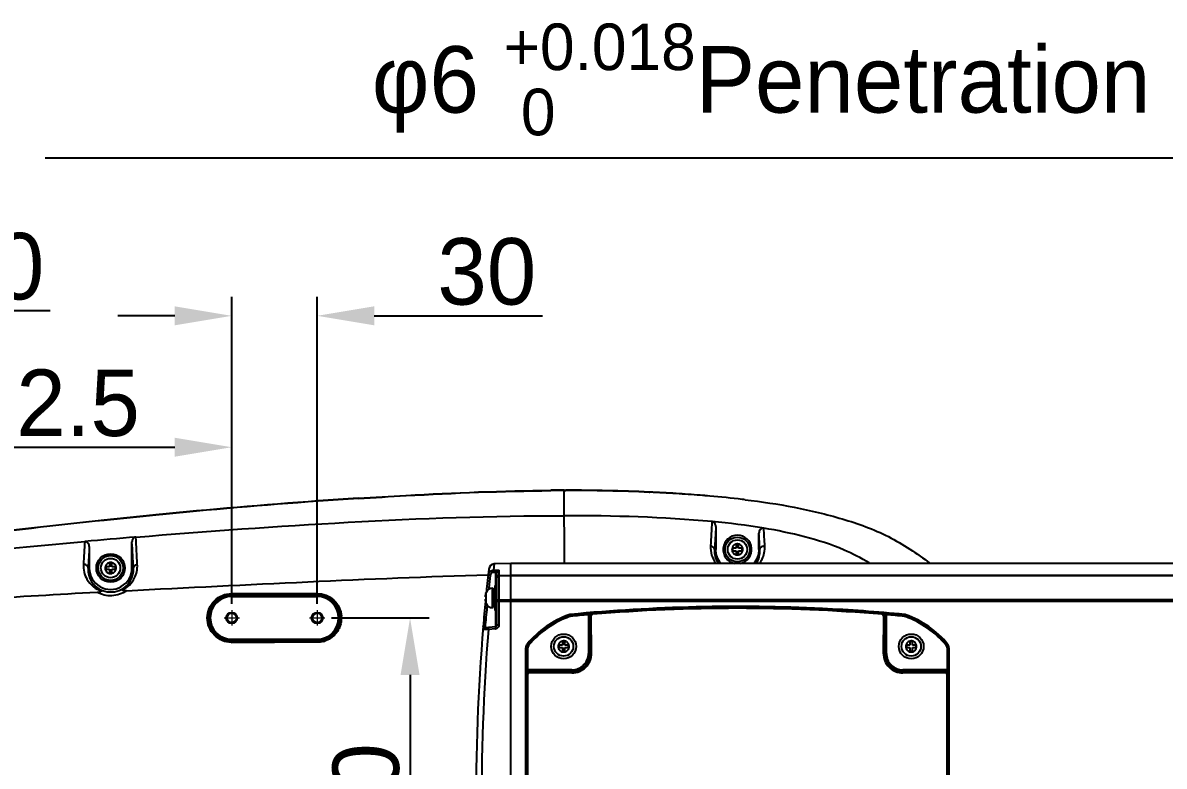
# Model space of a CAD drawing. Header units: millimetres. Extents: x 4086 to 8300, y 123 to 1549.
# Drawn here: x 6740 to 6860.2, y 1305.5 to 1383.7 of the extents above; entities that cross this region are included whole.
import ezdxf
from ezdxf import colors
from ezdxf.entities.mleader import LeaderData, LeaderLine
from ezdxf.math import Vec2, Vec3

# ---------------------------------------------------------------- set-up
doc = ezdxf.new("R2010")
doc.units = ezdxf.units.MM
doc.linetypes.add('CENTER2', pattern=[28.575, 19.05, -3.175, 3.175, -3.175])
doc.layers.add('中心线层', color=7, linetype='CENTER2', lineweight=0)
doc.layers.add('轮廓实线层', color=7, linetype='Continuous', lineweight=30)
doc.layers.add('尺寸标注', color=7, linetype='Continuous')
doc.styles.add('思源黑', font='SourceHanSansCN-Normal.ttf')
doc.dimstyles.new('尺寸标注_3_10比例', dxfattribs={"dimtxt": 7, "dimasz": 6, "dimexe": 2, "dimexo": 1.5, "dimgap": 1, "dimtad": 1, "dimdec": 1, "dimlfac": 3.333333, "dimdsep": 46, "dimtxsty": '思源黑', "dimcen": 0.09, "dimadec": 0, "dimazin": 0, "dimtp": 0.01, "dimtm": 0.01, "dimtfac": 1, "dimtdec": 1, "dimtofl": 0, "dimtmove": 0, "dimatfit": 3, "dimfxl": 0, "dimtolj": 1, "dimarcsym": 0})

# ---------------------------------------------------------------- blocks, each defined once
blk = doc.blocks.new('*D2890')
at = {"layer": 'Defpoints', "color": 0}
for p in [(6771, 1352.85), (6762, 1321.05), (6771, 1321.05)]:
    blk.add_point(p, dxfattribs=at)
at = {"layer": '轮廓实线层', "color": 0, "lineweight": -2}
for p, q in [((6762, 1322.55), (6762, 1354.85)), ((6771, 1322.55), (6771, 1354.85)), ((6756, 1352.85), (6750, 1352.85)), ((6777, 1352.85), (6794.72, 1352.85))]:
    blk.add_line(p, q, dxfattribs=at)
at = {"layer": '轮廓实线层', "color": 0}
for points in [[(6756, 1351.85), (6756, 1353.85), (6762, 1352.85)], [(6777, 1353.85), (6777, 1351.85), (6771, 1352.85)]]:
    blk.add_solid(points, dxfattribs=at)
at = {"layer": '轮廓实线层', "color": 0, "insert": (6788.86, 1357.48), "char_height": 7, "attachment_point": 5, "style": '思源黑'}
blk.add_mtext('\\A1;30', dxfattribs=at)
blk = doc.blocks.new('*D2892')
at = {"layer": 'Defpoints', "color": 0}
for p in [(6771, 1321.05), (6771, 1279.05), (6780.78, 1279.05)]:
    blk.add_point(p, dxfattribs=at)
at = {"layer": '轮廓实线层', "color": 0, "lineweight": -2}
for p, q in [((6772.5, 1321.05), (6782.78, 1321.05)), ((6780.78, 1315.05), (6780.78, 1285.05)), ((6772.5, 1279.05), (6782.78, 1279.05))]:
    blk.add_line(p, q, dxfattribs=at)
at = {"layer": '轮廓实线层', "color": 0}
for points in [[(6781.78, 1315.05), (6779.78, 1315.05), (6780.78, 1321.05)], [(6779.78, 1285.05), (6781.78, 1285.05), (6780.78, 1279.05)]]:
    blk.add_solid(points, dxfattribs=at)
at = {"layer": '轮廓实线层', "color": 0, "insert": (6776.16, 1300.05), "char_height": 7, "attachment_point": 5, "rotation": 90, "style": '思源黑'}
blk.add_mtext('\\A1;140', dxfattribs=at)
blk = doc.blocks.new('*D2893')
at = {"layer": 'Defpoints', "color": 0}
for p in [(6762, 1339.02), (6762, 1321.05), (6719.25, 1318.05)]:
    blk.add_point(p, dxfattribs=at)
at = {"layer": '轮廓实线层', "color": 0, "lineweight": -2}
for p, q in [((6719.25, 1319.55), (6719.25, 1341.02)), ((6762, 1322.55), (6762, 1341.02)), ((6725.25, 1339.02), (6756, 1339.02))]:
    blk.add_line(p, q, dxfattribs=at)
at = {"layer": '轮廓实线层', "color": 0}
for points in [[(6725.25, 1340.02), (6725.25, 1338.02), (6719.25, 1339.02)], [(6756, 1338.02), (6756, 1340.02), (6762, 1339.02)]]:
    blk.add_solid(points, dxfattribs=at)
at = {"layer": '轮廓实线层', "color": 0, "insert": (6740.62, 1343.65), "char_height": 7, "attachment_point": 5, "style": '思源黑'}
blk.add_mtext('\\A1;142.5', dxfattribs=at)
blk = doc.blocks.new('*D2894')
at = {"layer": 'Defpoints', "color": 0}
for p in [(6719.25, 1353.4), (6713.25, 1318.05), (6719.25, 1318.05)]:
    blk.add_point(p, dxfattribs=at)
at = {"layer": '轮廓实线层', "color": 0, "lineweight": -2}
for p, q in [((6713.25, 1319.55), (6713.25, 1355.4)), ((6719.25, 1319.55), (6719.25, 1355.4)), ((6707.25, 1353.4), (6701.25, 1353.4)), ((6725.25, 1353.4), (6742.88, 1353.4))]:
    blk.add_line(p, q, dxfattribs=at)
at = {"layer": '轮廓实线层', "color": 0}
for points in [[(6707.25, 1352.4), (6707.25, 1354.4), (6713.25, 1353.4)], [(6725.25, 1354.4), (6725.25, 1352.4), (6719.25, 1353.4)]]:
    blk.add_solid(points, dxfattribs=at)
at = {"layer": '轮廓实线层', "color": 0, "insert": (6737.06, 1358.03), "char_height": 7, "attachment_point": 5, "style": '思源黑'}
blk.add_mtext('\\A1;20', dxfattribs=at)

msp = doc.modelspace()

# ---------------------------------------------------------------- linework, layer by layer
for p, q in [((6797.016, 1334.491), (6797.168, 1334.491)), ((6797.025, 1326.795), (6797.017, 1334.46)), ((6797.017, 1334.46), (6797.168, 1334.46)), ((6797.168, 1334.488), (6797.168, 1334.46)), ((6805.971, 1334.283), (6806.035, 1334.28)), ((6812.977, 1330.681), (6812.977, 1328.255)), ((6817.513, 1328.255), (6817.513, 1329.983)), ((6747.005, 1328.563), (6747.005, 1326.305)), ((6751.498, 1326.305), (6751.498, 1329.048)), ((6812.977, 1328.255), (6812.844, 1328.255)), ((6814.738, 1328.382), (6814.738, 1328.127)), ((6815.12, 1328.382), (6814.738, 1328.382)), ((6814.738, 1328.127), (6815.12, 1328.127)), ((6815.12, 1328.765), (6815.12, 1328.382)), ((6815.375, 1328.765), (6815.12, 1328.765)), ((6815.12, 1328.127), (6815.12, 1327.745)), ((6815.375, 1328.382), (6815.375, 1328.765)), ((6815.758, 1328.382), (6815.375, 1328.382)), ((6815.375, 1327.745), (6815.375, 1328.127)), ((6815.375, 1328.127), (6815.758, 1328.127)), ((6815.758, 1328.127), (6815.758, 1328.382)), ((6817.614, 1328.255), (6817.513, 1328.255)), ((6749.12, 1326.815), (6749.12, 1326.432)), ((6749.375, 1326.815), (6749.12, 1326.815)), ((6749.375, 1326.432), (6749.375, 1326.815)), ((6791.398, 1326.795), (6789.642, 1326.734)), ((6791.398, 1273.314), (6791.398, 1326.795)), ((6943.348, 1326.795), (6791.398, 1326.795)), ((6815.12, 1327.745), (6815.375, 1327.745)), ((6747.005, 1326.305), (6746.88, 1326.305)), ((6748.738, 1326.432), (6748.738, 1326.177)), ((6749.12, 1326.432), (6748.738, 1326.432)), ((6748.738, 1326.177), (6749.12, 1326.177)), ((6749.12, 1326.177), (6749.12, 1325.795)), ((6749.12, 1325.795), (6749.375, 1325.795)), ((6749.758, 1326.432), (6749.375, 1326.432)), ((6749.375, 1325.795), (6749.375, 1326.177)), ((6749.375, 1326.177), (6749.758, 1326.177)), ((6749.758, 1326.177), (6749.758, 1326.432)), ((6751.646, 1326.305), (6751.498, 1326.305)), ((6789.56, 1325.854), (6789.761, 1325.859)), ((6789.643, 1326.734), (6789.571, 1326.092)), ((6789.572, 1326.092), (6789.773, 1326.097)), ((6789.761, 1325.859), (6789.761, 1324.46)), ((6789.932, 1325.94), (6789.898, 1325.816)), ((6789.898, 1320.294), (6789.898, 1325.816)), ((6790.129, 1326.054), (6790.129, 1320.294)), ((6789.748, 1324.46), (6789.898, 1324.46)), ((6789.748, 1321.85), (6789.748, 1324.459)), ((6790.129, 1325.513), (6791.398, 1325.556)), ((6791.398, 1325.468), (6790.129, 1325.438)), ((6791.398, 1325.556), (6943.348, 1325.556)), ((6943.348, 1325.468), (6791.398, 1325.468)), ((6761.998, 1323.31), (6761.998, 1323.486)), ((6770.998, 1323.46), (6761.998, 1323.46)), ((6761.998, 1323.31), (6770.998, 1323.31)), ((6770.998, 1323.46), (6770.998, 1323.31)), ((6788.76, 1323.282), (6788.675, 1323.282)), ((6788.754, 1323.665), (6788.78, 1323.731)), ((6788.76, 1323.665), (6788.755, 1323.665)), ((6788.78, 1323.728), (6788.78, 1323.732)), ((6788.78, 1322.578), (6788.78, 1323.728)), ((6789.075, 1324.212), (6789.058, 1324.046)), ((6789.445, 1322.135), (6789.445, 1324.175)), ((6789.445, 1324.175), (6789.535, 1324.175)), ((6789.535, 1324.174), (6789.535, 1322.135)), ((6789.535, 1323.939), (6789.748, 1323.939)), ((6788.675, 1323.027), (6788.76, 1323.027)), ((6788.78, 1322.578), (6788.754, 1322.645)), ((6788.754, 1322.645), (6788.76, 1322.645)), ((6789.445, 1322.135), (6789.535, 1322.135)), ((6789.535, 1322.37), (6789.748, 1322.37)), ((6789.898, 1322.803), (6943.348, 1322.803)), ((6791.398, 1322.956), (6790.129, 1322.933)), ((6943.348, 1322.956), (6791.398, 1322.956)), ((6789.748, 1321.85), (6789.898, 1321.85)), ((6789.761, 1321.85), (6789.761, 1320.144)), ((6797.514, 1321.388), (6797.583, 1321.197)), ((6797.659, 1321.421), (6797.679, 1321.219)), ((6799.565, 1321.277), (6799.718, 1321.276)), ((6799.728, 1321.352), (6799.581, 1321.392)), ((6799.884, 1317.33), (6799.865, 1321.284)), ((6799.99, 1321.574), (6799.969, 1321.581)), ((6830.526, 1321.581), (6830.504, 1321.574)), ((6830.629, 1321.284), (6830.61, 1317.33)), ((6830.913, 1321.392), (6830.766, 1321.352)), ((6830.929, 1321.277), (6830.776, 1321.276)), ((6832.816, 1321.219), (6832.836, 1321.421)), ((6832.981, 1321.388), (6832.912, 1321.197)), ((6788.494, 1319.83), (6788.451, 1319.829)), ((6789.033, 1319.841), (6788.494, 1319.83)), ((6788.67, 1320.049), (6789.761, 1320.144)), ((6788.673, 1320.083), (6788.67, 1320.049)), ((6788.697, 1320.346), (6788.673, 1320.083)), ((6789.773, 1319.905), (6789.033, 1319.841)), ((6790.129, 1320.294), (6789.898, 1320.294)), ((6799.563, 1320.716), (6799.563, 1317.323)), ((6799.563, 1320.716), (6799.719, 1320.716)), ((6799.719, 1317.323), (6799.719, 1320.716)), ((6830.775, 1320.716), (6830.775, 1317.323)), ((6830.775, 1320.716), (6830.931, 1320.716)), ((6830.931, 1317.323), (6830.931, 1320.716)), ((6761.998, 1318.649), (6761.998, 1318.799)), ((6770.998, 1318.799), (6761.998, 1318.799)), ((6770.997, 1318.649), (6761.998, 1318.649)), ((6770.998, 1318.799), (6770.998, 1318.649)), ((6796.82, 1318.565), (6796.82, 1318.182)), ((6797.075, 1318.565), (6796.82, 1318.565)), ((6797.075, 1318.182), (6797.075, 1318.565)), ((6833.42, 1318.565), (6833.42, 1318.182)), ((6833.675, 1318.565), (6833.42, 1318.565)), ((6833.675, 1318.182), (6833.675, 1318.565)), ((6792.973, 1282.19), (6792.973, 1317.919)), ((6792.973, 1317.919), (6793.176, 1317.919)), ((6793.02, 1317.919), (6793.02, 1315.621)), ((6793.267, 1318.172), (6793.111, 1318.302)), ((6793.176, 1315.621), (6793.176, 1317.919)), ((6796.438, 1318.182), (6796.438, 1317.927)), ((6796.82, 1318.182), (6796.438, 1318.182)), ((6796.438, 1317.927), (6796.82, 1317.927)), ((6796.82, 1317.927), (6796.82, 1317.545)), ((6796.82, 1317.545), (6797.075, 1317.545)), ((6797.458, 1318.182), (6797.075, 1318.182)), ((6797.075, 1317.545), (6797.075, 1317.927)), ((6797.075, 1317.927), (6797.458, 1317.927)), ((6797.458, 1317.927), (6797.458, 1318.182)), ((6799.735, 1317.323), (6799.563, 1317.323)), ((6830.931, 1317.323), (6830.759, 1317.323)), ((6833.038, 1318.182), (6833.038, 1317.927)), ((6833.42, 1318.182), (6833.038, 1318.182)), ((6833.038, 1317.927), (6833.42, 1317.927)), ((6833.42, 1317.927), (6833.42, 1317.545)), ((6833.42, 1317.545), (6833.675, 1317.545)), ((6834.058, 1318.182), (6833.675, 1318.182)), ((6833.675, 1317.545), (6833.675, 1317.927)), ((6833.675, 1317.927), (6834.058, 1317.927)), ((6834.058, 1317.927), (6834.058, 1318.182)), ((6837.384, 1318.302), (6837.228, 1318.172)), ((6837.319, 1317.919), (6837.319, 1315.621)), ((6837.319, 1317.919), (6837.523, 1317.919)), ((6837.475, 1315.621), (6837.475, 1317.919)), ((6837.523, 1317.919), (6837.523, 1282.19)), ((6793.02, 1315.621), (6793.176, 1315.621)), ((6793.028, 1315.175), (6793.029, 1315.166)), ((6793.029, 1315.166), (6793.04, 1315.14)), ((6797.829, 1315.597), (6793.176, 1315.621)), ((6793.19, 1284.962), (6793.19, 1315.147)), ((6793.322, 1315.469), (6793.331, 1315.465)), ((6797.828, 1315.442), (6793.331, 1315.465)), ((6793.34, 1315.441), (6793.34, 1315.298)), ((6793.34, 1315.441), (6797.828, 1315.417)), ((6793.34, 1315.298), (6797.828, 1315.274)), ((6797.829, 1315.597), (6797.828, 1315.442)), ((6797.828, 1315.442), (6797.828, 1315.417)), ((6797.828, 1315.417), (6797.828, 1315.274)), ((6837.319, 1315.621), (6832.665, 1315.597)), ((6832.666, 1315.442), (6832.665, 1315.597)), ((6837.164, 1315.465), (6832.666, 1315.442)), ((6832.666, 1315.417), (6832.666, 1315.442)), ((6832.666, 1315.417), (6837.155, 1315.441)), ((6832.666, 1315.417), (6832.667, 1315.274)), ((6832.667, 1315.274), (6837.155, 1315.298)), ((6837.155, 1315.441), (6837.155, 1315.298)), ((6837.306, 1315.147), (6837.306, 1284.962)), ((6837.319, 1315.621), (6837.475, 1315.621)), ((6837.466, 1315.166), (6837.455, 1315.14))]:
    msp.add_line(p, q)
for points in [[(6799.581, 1321.392), (6799.573, 1321.354), (6799.567, 1321.316), (6799.565, 1321.277)], [(6799.728, 1321.352), (6799.74, 1321.388), (6799.756, 1321.424), (6799.776, 1321.456)], [(6830.835, 1321.475), (6830.865, 1321.451), (6830.891, 1321.423), (6830.913, 1321.392)], [(6830.929, 1321.277), (6830.927, 1321.316), (6830.922, 1321.354), (6830.913, 1321.392)]]:
    msp.add_lwpolyline(points)
for centre, radius in [((6815.248, 1328.255), 1.305), ((6815.248, 1328.255), 1.02), ((6749.248, 1326.305), 1.5), ((6749.248, 1326.305), 1.305), ((6749.248, 1326.305), 1.02), ((6761.998, 1321.055), 0.585), ((6761.998, 1321.055), 0.495), ((6770.998, 1321.055), 0.585), ((6770.998, 1321.055), 0.495), ((6796.948, 1318.055), 1.305), ((6796.948, 1318.055), 1.02), ((6833.548, 1318.055), 1.305), ((6833.548, 1318.055), 1.02)]:
    msp.add_circle(centre, radius)
for centre, radius, start, end in [((6797.544, 1113.978), 220.513, 90.13723, 90.50039), ((6797.55, 1103.371), 231.089, 90.13216, 90.47886), ((6797.433, 1142.668), 191.82, 87.44863, 90.07917), ((6797.689, 1141.26), 193.201, 87.54304, 90.15451), ((6798.509, 1170.129), 164.339, 86.41339, 87.39729), ((6798.862, 1172.263), 162.176, 86.49085, 87.46512), ((6799.592, 1184.11), 150.307, 85.52216, 86.49191), ((6799.671, 1188.572), 145.859, 85.4162, 86.41558), ((6819.903, 661.546), 673.586, 94.154595, 95.612751), ((6819.724, 662.992), 672.102, 94.148302, 95.609618), ((6812.703, 758.753), 576.112, 93.719014, 94.140815), ((6812.63, 758.95), 575.883, 93.713021, 94.134969), ((6800.569, 1200.009), 134.387, 84.97872, 85.40815), ((6800.86, 1200.424), 133.943, 85.08729, 85.51813), ((6802.289, 1218.882), 115.436, 83.29779, 85.00937), ((6802.844, 1222.721), 111.558, 83.351, 85.12204), ((6804.363, 1236.31), 97.885, 83.13922, 83.31315), ((6827.283, 584.321), 751.162, 95.596821, 96.015255), ((6827.323, 583.528), 751.928, 95.593973, 96.011966), ((6836.741, 496.101), 839.888, 96.026277, 97.075652), ((6836.076, 501.615), 834.308, 96.020618, 97.076979), ((7512.344, 1291.471), 700.899, 176.751324, 176.961115), ((7515, 1290.969), 703.146, 176.762322, 176.960338), ((5972.915, 1280.47), 846.588, 3.261494, 3.387969), ((6836.262, 316.231), 1016.833, 94.75909, 95.063029), ((5755.436, 1274.37), 997.993, 3.004369, 3.169974), ((6815.248, 1328.255), 1.5, 281.97784, 258.02157), ((5969.195, 1279.911), 849.795, 3.261231, 3.377935), ((7818.791, 1268.514), 1073.98, 176.766335, 176.895291), ((7822.139, 1267.972), 1076.84, 176.774392, 176.894742), ((5755.271, 1274.014), 997.746, 3.004161, 3.161925), ((6815.261, 1328.464), 2.84, 176.67365, 216.05882), ((6815.236, 1328.104), 2.397, 176.39117, 213.10837), ((6815.249, 1328.255), 0.578, 186.53968, 217.11165), ((6815.23, 1328.249), 0.594, 34.97126, 41.6162), ((6815.223, 1328.093), 2.396, 327.19043, 3.87441), ((6815.249, 1328.26), 0.583, 247.94939, 256.10169), ((6815.249, 1328.252), 0.574, 295.14673, 309.03559), ((6749.259, 1326.15), 2.385, 176.28804, 248.72572), ((6749.251, 1326.304), 2.247, 179.9981, 0.0019), ((6749.249, 1326.305), 0.578, 186.53968, 217.11165), ((6749.249, 1326.31), 0.583, 247.94939, 256.10169), ((6749.249, 1326.302), 0.574, 295.14673, 309.03559), ((6749.23, 1326.299), 0.594, 34.97126, 41.6162), ((6749.26, 1326.156), 2.391, 297.57729, 3.55604), ((7008.652, 1301.775), 220.94, 173.65299, 174.2846), ((6789.586, 1325.496), 0.593, 170.17153, 173.81445), ((6789.598, 1325.494), 0.605, 152.79504, 170.1488), ((6789.586, 1325.5), 0.592, 128.56987, 152.67874), ((6789.663, 1326.134), 0.6, 92, 173.65295), ((6792.401, 1325.919), 2.641, 179.51129, 181.29184), ((7008.629, 1301.776), 220.698, 173.82006, 174.16521), ((6817.707, 55.199), 1270.464, 93.153087, 94.268961), ((6761.995, 1321.063), 2.422, 89.94327, 270.05738), ((6761.998, 1321.055), 2.405, 90, 270), ((6761.998, 1321.055), 2.255, 90, 270), ((6770.995, 1321.063), 2.414, 284.20158, 89.9416), ((6770.998, 1321.055), 2.405, 270.01062, 90), ((6770.998, 1321.055), 2.255, 270, 90), ((6790.165, 1323.155), 1.495, 160.04787, 175.10622), ((6790.165, 1323.155), 1.411, 174.81427, 185.18573), ((6789.445, 1323.455), 0.72, 90, 157.38014), ((7008.652, 1301.775), 220.94, 174.54108, 175.22781), ((6790.165, 1323.155), 1.495, 184.89378, 199.95213), ((6971.261, 1303.565), 183.334, 174.09494, 174.74817), ((6789.445, 1322.855), 0.72, 202.61986, 270), ((6791.265, 1347.406), 25.092, 264.33356, 264.59222), ((6815.248, 1137.46), 184.746, 85.26292, 94.73728), ((6815.248, 1137.545), 184.52, 85.26097, 94.73924), ((6770.999, 1321.049), 2.562, 349.46693, 4.32627), ((6800.961, 1311.785), 10.203, 109.74515, 140.3036), ((6800.961, 1311.785), 10.156, 109.74515, 140.3036), ((6800.961, 1311.785), 10, 109.74515, 140.3036), ((6797.717, 1320.824), 0.6, 95.52493, 109.74515), ((6797.717, 1320.824), 0.553, 95.52493, 109.74515), ((6797.717, 1320.824), 0.397, 95.52493, 109.74515), ((6813.945, 1152.971), 169.188, 94.73847, 95.52211), ((6813.945, 1152.971), 169.032, 94.87473, 95.52211), ((6880.371, 1320.722), 80.807, 179.60646, 180.00429), ((6800.016, 1321.275), 0.297, 165.02562, 179.76525), ((6967.531, 1321.166), 167.813, 179.96248, 180.15368), ((6816.565, 1153.136), 169.023, 84.47751, 85.26215), ((6830.479, 1321.275), 0.298, 0.23689, 14.95914), ((6663.06, 1321.166), 167.716, 359.84626, 0.03759), ((6816.565, 1153.136), 168.867, 84.47752, 85.12576), ((6750.124, 1320.722), 80.807, 359.99571, 0.39357), ((6832.778, 1320.824), 0.397, 70.25485, 84.47507), ((6832.778, 1320.824), 0.553, 70.25485, 84.47507), ((6832.778, 1320.824), 0.6, 70.25485, 84.47507), ((6829.534, 1311.785), 10, 39.6964, 70.25485), ((6829.534, 1311.785), 10.156, 39.6964, 70.25485), ((6829.534, 1311.785), 10.203, 39.6964, 70.25485), ((7006.496, 1301.935), 218.778, 175.22256, 185.68199), ((7006.926, 1301.939), 218.627, 175.30333, 185.69661), ((6788.69, 1319.81), 0.24, 95, 175.30847), ((6789.748, 1320.294), 0.15, 275, 0), ((6789.739, 1320.291), 0.387, 275.06485, 284.99238), ((6761.937, 1320.105), 1.627, 271.46252, 272.29094), ((6771.087, 1320.873), 2.367, 283.4343, 287.39565), ((6796.947, 1318.055), 0.576, 115.18007, 129.02915), ((6796.946, 1318.049), 0.583, 67.94386, 76.10103), ((6796.946, 1318.054), 0.578, 6.5115, 37.09381), ((6833.547, 1318.055), 0.576, 115.18007, 129.02915), ((6833.546, 1318.049), 0.583, 67.94386, 76.10103), ((6833.546, 1318.054), 0.578, 6.5115, 37.09381), ((6793.573, 1317.919), 0.6, 140.3036, 180), ((6793.573, 1317.919), 0.553, 140.3036, 180), ((6793.573, 1317.919), 0.397, 140.3036, 180.00039), ((6796.931, 1318.041), 0.556, 215.38556, 222.48001), ((6797.838, 1317.321), 2.047, 269.70741, 0.25376), ((6797.838, 1317.314), 1.897, 269.69428, 0.26054), ((6797.838, 1317.323), 1.881, 269.70313, 0), ((6797.838, 1317.323), 1.725, 269.70313, 0), ((6832.656, 1317.321), 2.047, 179.74607, 270.29276), ((6832.656, 1317.314), 1.897, 179.73945, 270.30573), ((6832.656, 1317.323), 1.881, 180, 270.29687), ((6832.656, 1317.323), 1.725, 180, 270.29687), ((6833.531, 1318.041), 0.556, 215.38556, 222.48001), ((6836.923, 1317.919), 0.397, 359.9996, 39.6964), ((6836.923, 1317.919), 0.553, 0, 39.6964), ((6836.923, 1317.919), 0.6, 0, 39.6964), ((6816.873, 1315.603), 23.853, 179.95616, 180.33903), ((6805.094, 1315.541), 12.074, 180.37594, 180.6609), ((-3167.363, 1300.054), 9960.414, 359.9132208, 0.0867803), ((6793.195, 1311.874), 3.273, 90.09994, 90.82792), ((6793.34, 1315.148), 0.293, 89.82294, 130.15772), ((6837.158, 1315.144), 0.296, 49.81442, 60.23218), ((6837.3, 1311.874), 3.273, 89.17018, 89.90003), ((16797.842, 1300.054), 9960.398, 179.9132195, 180.0867794), ((6823.81, 1315.561), 13.666, 359.30647, 359.6784), ((6819.366, 1315.586), 18.11, 359.67818, 0.11096)]:
    msp.add_arc(centre, radius, start, end)
for points, knots in [([(6775.335, 1333.652), (6777.01, 1333.761), (6783.764, 1334.167), (6790.529, 1334.439), (6795.618, 1334.483)], [0, 0, 0, 0, 0.2480255, 1, 1, 1, 1]), ([(6775.337, 1333.624), (6777.003, 1333.732), (6783.758, 1334.137), (6790.522, 1334.41), (6795.618, 1334.452)], [0, 0, 0, 0, 0.2468489, 1, 1, 1, 1]), ([(6816.056, 1333.494), (6817.784, 1333.286), (6821.23, 1332.785), (6826.303, 1331.567), (6831.247, 1329.807), (6834.147, 1327.84), (6835.537, 1326.797)], [0, 0, 0, 0, 0.2502624, 0.5001854, 0.7500501, 1, 1, 1, 1]), ([(6751.899, 1329.557), (6759.35, 1330.178), (6774.373, 1331.251), (6789.432, 1331.827), (6797.017, 1331.815)], [0, 0, 0, 0, 0.4964268, 1, 1, 1, 1]), ([(6812.977, 1330.681), (6812.977, 1330.797), (6812.914, 1331.037), (6812.691, 1331.18), (6812.577, 1331.19)], [0, 0, 0, 0, 0.5030874, 1, 1, 1, 1]), ([(6818.027, 1330.5), (6817.897, 1330.522), (6817.6, 1330.401), (6817.513, 1330.118), (6817.513, 1329.983)], [0, 0, 0, 0, 0.495275, 1, 1, 1, 1]), ([(6829.11, 1326.845), (6828.268, 1327.359), (6826.075, 1328.484), (6822.331, 1329.666), (6819.465, 1330.26), (6818.027, 1330.5)], [0, 0, 0, 0, 0.2522098, 0.6273316, 1, 1, 1, 1]), ([(6751.899, 1329.557), (6751.784, 1329.548), (6751.56, 1329.405), (6751.498, 1329.164), (6751.498, 1329.048)], [0, 0, 0, 0, 0.4965266, 1, 1, 1, 1]), ([(6697.854, 1323.441), (6705.885, 1324.793), (6722.113, 1326.755), (6738.365, 1328.373), (6746.524, 1329.096)], [0, 0, 0, 0, 0.4985814, 1, 1, 1, 1]), ([(6747.005, 1328.563), (6747.005, 1328.694), (6746.928, 1328.966), (6746.654, 1329.105), (6746.525, 1329.096)], [0, 0, 0, 0, 0.5019516, 1, 1, 1, 1]), ([(6814.933, 1328.738), (6814.922, 1328.732), (6814.902, 1328.718), (6814.883, 1328.703), (6814.874, 1328.695)], [0, 0, 0, 0, 0.4971039, 1, 1, 1, 1]), ([(6815.017, 1328.777), (6815.003, 1328.772), (6814.974, 1328.76), (6814.946, 1328.746), (6814.933, 1328.738)], [0, 0, 0, 0, 0.5023533, 1, 1, 1, 1]), ([(6815.248, 1328.831), (6815.236, 1328.835), (6815.211, 1328.839), (6815.186, 1328.835), (6815.174, 1328.833)], [0, 0, 0, 0, 0.493074, 1, 1, 1, 1]), ([(6815.324, 1328.832), (6815.311, 1328.835), (6815.286, 1328.839), (6815.26, 1328.836), (6815.248, 1328.831)], [0, 0, 0, 0, 0.5074264, 1, 1, 1, 1]), ([(6817.572, 1326.794), (6817.674, 1326.932), (6818.014, 1327.487), (6818.155, 1328.159), (6818.128, 1328.635)], [0, 0, 0, 0, 0.2651247, 1, 1, 1, 1]), ([(6817.614, 1328.255), (6817.616, 1328.364), (6817.755, 1328.595), (6818.006, 1328.649), (6818.128, 1328.635)], [0, 0, 0, 0, 0.470948, 1, 1, 1, 1]), ([(6748.933, 1326.788), (6748.922, 1326.782), (6748.902, 1326.768), (6748.883, 1326.753), (6748.874, 1326.745)], [0, 0, 0, 0, 0.4971039, 1, 1, 1, 1]), ([(6749.017, 1326.827), (6749.003, 1326.822), (6748.974, 1326.81), (6748.946, 1326.796), (6748.933, 1326.788)], [0, 0, 0, 0, 0.5023533, 1, 1, 1, 1]), ([(6749.248, 1326.881), (6749.236, 1326.885), (6749.211, 1326.889), (6749.186, 1326.885), (6749.174, 1326.883)], [0, 0, 0, 0, 0.493074, 1, 1, 1, 1]), ([(6749.324, 1326.882), (6749.311, 1326.885), (6749.286, 1326.889), (6749.26, 1326.886), (6749.248, 1326.881)], [0, 0, 0, 0, 0.5074264, 1, 1, 1, 1]), ([(6746.39, 1326.682), (6746.363, 1326.151), (6746.643, 1324.922), (6747.648, 1324.077), (6748.269, 1323.854)], [0, 0, 0, 0, 0.4463637, 1, 1, 1, 1]), ([(6746.88, 1326.305), (6746.878, 1326.409), (6746.746, 1326.631), (6746.509, 1326.689), (6746.39, 1326.682)], [0, 0, 0, 0, 0.4697577, 1, 1, 1, 1]), ([(6750.478, 1323.975), (6751.023, 1324.24), (6751.863, 1325.074), (6752.088, 1326.195), (6752.06, 1326.677)], [0, 0, 0, 0, 0.5561788, 1, 1, 1, 1]), ([(6750.915, 1323.909), (6757.28, 1324.253), (6769.97, 1324.871), (6782.664, 1325.412), (6788.992, 1325.604)], [0, 0, 0, 0, 0.5017095, 1, 1, 1, 1]), ([(6789.572, 1326.092), (6789.568, 1326.084), (6789.56, 1326.002), (6789.558, 1325.925), (6789.56, 1325.854)], [0, 0, 0, 0, 0.1144416, 1, 1, 1, 1]), ([(6789.773, 1326.097), (6789.77, 1326.091), (6789.762, 1326.039), (6789.76, 1325.987), (6789.76, 1325.941)], [0, 0, 0, 0, 0.1140991, 1, 1, 1, 1]), ([(6789.773, 1326.097), (6789.807, 1326.097), (6789.915, 1326.097), (6790.026, 1326.097), (6790.096, 1326.074)], [0, 0, 0, 0, 0.3170157, 1, 1, 1, 1]), ([(6790.096, 1326.074), (6790.104, 1326.072), (6790.116, 1326.067), (6790.127, 1326.058), (6790.129, 1326.054)], [0, 0, 0, 0, 0.6238873, 1, 1, 1, 1]), ([(6788.996, 1325.56), (6788.994, 1325.539), (6789.118, 1325.57), (6789.162, 1325.54), (6789.214, 1325.534)], [0, 0, 0, 0, 0.287893, 1, 1, 1, 1]), ([(6789.898, 1325.274), (6789.898, 1325.313), (6789.926, 1325.412), (6790.04, 1325.415), (6790.082, 1325.394)], [0, 0, 0, 0, 0.4569953, 1, 1, 1, 1]), ([(6750.922, 1323.911), (6750.479, 1323.603), (6749.399, 1323.224), (6748.293, 1323.492), (6747.816, 1323.741)], [0, 0, 0, 0, 0.5005325, 1, 1, 1, 1]), ([(6748.269, 1323.854), (6748.289, 1323.878), (6748.309, 1323.937), (6748.373, 1323.911), (6748.376, 1323.896)], [0, 0, 0, 0, 0.6592313, 1, 1, 1, 1]), ([(6750.478, 1323.975), (6750.459, 1323.995), (6750.44, 1324.051), (6750.386, 1324.021), (6750.386, 1324.008)], [0, 0, 0, 0, 0.6920648, 1, 1, 1, 1]), ([(6750.918, 1323.909), (6750.801, 1323.903), (6750.651, 1323.901), (6750.501, 1323.951), (6750.478, 1323.975)], [0, 0, 0, 0, 0.7845887, 1, 1, 1, 1]), ([(6761.979, 1318.478), (6761.324, 1318.462), (6759.969, 1319.058), (6759.15, 1321.055), (6759.864, 1322.736), (6760.991, 1323.491), (6761.668, 1323.606), (6762.002, 1323.618)], [0, 0, 0, 0, 0.2488522, 0.4971069, 0.7456661, 0.8727736, 1, 1, 1, 1]), ([(6761.998, 1323.486), (6762.006, 1323.496), (6761.993, 1323.547), (6762.002, 1323.587), (6762.002, 1323.618)], [0, 0, 0, 0, 0.288811, 1, 1, 1, 1]), ([(6770.998, 1323.478), (6771.004, 1323.489), (6770.994, 1323.537), (6771.001, 1323.579), (6771.001, 1323.609)], [0, 0, 0, 0, 0.2991544, 1, 1, 1, 1]), ([(6771.001, 1323.609), (6771.624, 1323.637), (6772.919, 1323.101), (6773.507, 1321.863), (6773.554, 1321.242)], [0, 0, 0, 0, 0.5006936, 1, 1, 1, 1]), ([(6788.682, 1322.449), (6788.681, 1322.44), (6788.74, 1322.454), (6788.761, 1322.44), (6788.787, 1322.437)], [0, 0, 0, 0, 0.2575061, 1, 1, 1, 1]), ([(6790.129, 1322.933), (6790.076, 1322.932), (6790.015, 1322.93), (6789.913, 1322.882), (6789.946, 1322.845), (6789.96, 1322.836)], [0, 0, 0, 0, 0.6144672, 0.805294, 1, 1, 1, 1]), ([(6832.836, 1321.421), (6829.96, 1321.699), (6818.253, 1322.525), (6806.465, 1322.273), (6797.659, 1321.421)], [0, 0, 0, 0, 0.2461511, 1, 1, 1, 1]), ([(6799.581, 1321.392), (6799.591, 1321.408), (6799.614, 1321.438), (6799.643, 1321.463), (6799.659, 1321.475)], [0, 0, 0, 0, 0.4840567, 1, 1, 1, 1]), ([(6799.776, 1321.456), (6799.764, 1321.446), (6799.717, 1321.45), (6799.681, 1321.463), (6799.659, 1321.475)], [0, 0, 0, 0, 0.3950903, 1, 1, 1, 1]), ([(6799.718, 1321.276), (6799.724, 1321.278), (6799.774, 1321.283), (6799.822, 1321.284), (6799.865, 1321.284)], [0, 0, 0, 0, 0.1271529, 1, 1, 1, 1]), ([(6799.858, 1321.538), (6799.842, 1321.528), (6799.812, 1321.503), (6799.788, 1321.473), (6799.776, 1321.456)], [0, 0, 0, 0, 0.475434, 1, 1, 1, 1]), ([(6799.858, 1321.538), (6799.848, 1321.534), (6799.825, 1321.531), (6799.803, 1321.537), (6799.792, 1321.542)], [0, 0, 0, 0, 0.451272, 1, 1, 1, 1]), ([(6799.969, 1321.581), (6799.949, 1321.578), (6799.91, 1321.568), (6799.875, 1321.55), (6799.858, 1321.538)], [0, 0, 0, 0, 0.4871801, 1, 1, 1, 1]), ([(6799.99, 1321.574), (6799.991, 1321.57), (6799.993, 1321.523), (6799.999, 1321.477), (6800.002, 1321.434)], [0, 0, 0, 0, 0.0836635, 1, 1, 1, 1]), ([(6830.504, 1321.574), (6830.504, 1321.57), (6830.502, 1321.523), (6830.496, 1321.477), (6830.492, 1321.434)], [0, 0, 0, 0, 0.0833696, 1, 1, 1, 1]), ([(6830.637, 1321.538), (6830.62, 1321.55), (6830.584, 1321.568), (6830.545, 1321.578), (6830.526, 1321.581)], [0, 0, 0, 0, 0.5127395, 1, 1, 1, 1]), ([(6830.776, 1321.276), (6830.77, 1321.278), (6830.721, 1321.283), (6830.672, 1321.284), (6830.629, 1321.284)], [0, 0, 0, 0, 0.1271558, 1, 1, 1, 1]), ([(6830.637, 1321.538), (6830.646, 1321.534), (6830.669, 1321.531), (6830.692, 1321.537), (6830.703, 1321.542)], [0, 0, 0, 0, 0.4608701, 1, 1, 1, 1]), ([(6830.718, 1321.456), (6830.707, 1321.473), (6830.682, 1321.503), (6830.652, 1321.528), (6830.637, 1321.538)], [0, 0, 0, 0, 0.5245693, 1, 1, 1, 1]), ([(6830.718, 1321.456), (6830.73, 1321.446), (6830.777, 1321.45), (6830.813, 1321.463), (6830.835, 1321.475)], [0, 0, 0, 0, 0.389065, 1, 1, 1, 1]), ([(6830.766, 1321.352), (6830.761, 1321.371), (6830.748, 1321.407), (6830.729, 1321.441), (6830.718, 1321.456)], [0, 0, 0, 0, 0.5155373, 1, 1, 1, 1]), ([(6773.519, 1320.58), (6773.436, 1320.137), (6773.022, 1319.279), (6772.226, 1318.75), (6771.794, 1318.614)], [0, 0, 0, 0, 0.4995341, 1, 1, 1, 1]), ([(6788.478, 1320.156), (6788.48, 1320.172), (6788.487, 1320.204), (6788.502, 1320.233), (6788.512, 1320.247)], [0, 0, 0, 0, 0.4839154, 1, 1, 1, 1]), ([(6788.512, 1320.247), (6788.522, 1320.262), (6788.546, 1320.29), (6788.578, 1320.31), (6788.594, 1320.318)], [0, 0, 0, 0, 0.4926767, 1, 1, 1, 1]), ([(6788.594, 1320.318), (6788.611, 1320.327), (6788.644, 1320.339), (6788.679, 1320.345), (6788.697, 1320.346)], [0, 0, 0, 0, 0.5095429, 1, 1, 1, 1]), ([(6789.033, 1319.841), (6789.028, 1319.897), (6789.048, 1319.951), (6788.997, 1320.078), (6789.021, 1320.08)], [0, 0, 0, 0, 0.7065824, 1, 1, 1, 1]), ([(6789.761, 1320.144), (6789.758, 1320.144), (6789.761, 1320.128), (6789.759, 1320.121), (6789.759, 1320.113)], [0, 0, 0, 0, 0.2588621, 1, 1, 1, 1]), ([(6789.954, 1319.968), (6789.936, 1319.957), (6789.899, 1319.937), (6789.859, 1319.922), (6789.839, 1319.917)], [0, 0, 0, 0, 0.5002075, 1, 1, 1, 1]), ([(6761.998, 1318.641), (6762.009, 1318.628), (6761.992, 1318.566), (6762.002, 1318.516), (6762.002, 1318.479)], [0, 0, 0, 0, 0.3099438, 1, 1, 1, 1]), ([(6796.87, 1317.47), (6796.883, 1317.469), (6796.91, 1317.468), (6796.935, 1317.473), (6796.948, 1317.478)], [0, 0, 0, 0, 0.5019224, 1, 1, 1, 1]), ([(6796.948, 1317.478), (6796.959, 1317.474), (6796.984, 1317.47), (6797.009, 1317.474), (6797.022, 1317.476)], [0, 0, 0, 0, 0.493059, 1, 1, 1, 1]), ([(6797.178, 1317.532), (6797.193, 1317.537), (6797.221, 1317.549), (6797.249, 1317.563), (6797.262, 1317.571)], [0, 0, 0, 0, 0.5023526, 1, 1, 1, 1]), ([(6797.262, 1317.571), (6797.273, 1317.577), (6797.293, 1317.591), (6797.312, 1317.606), (6797.322, 1317.614)], [0, 0, 0, 0, 0.4971023, 1, 1, 1, 1]), ([(6799.735, 1317.323), (6799.739, 1317.325), (6799.792, 1317.326), (6799.84, 1317.33), (6799.884, 1317.33)], [0, 0, 0, 0, 0.0989263, 1, 1, 1, 1]), ([(6830.759, 1317.323), (6830.755, 1317.325), (6830.703, 1317.326), (6830.655, 1317.33), (6830.61, 1317.33)], [0, 0, 0, 0, 0.0989257, 1, 1, 1, 1]), ([(6833.47, 1317.47), (6833.483, 1317.469), (6833.51, 1317.468), (6833.535, 1317.473), (6833.548, 1317.478)], [0, 0, 0, 0, 0.5019224, 1, 1, 1, 1]), ([(6833.548, 1317.478), (6833.559, 1317.474), (6833.584, 1317.47), (6833.609, 1317.474), (6833.622, 1317.476)], [0, 0, 0, 0, 0.493059, 1, 1, 1, 1]), ([(6833.778, 1317.532), (6833.793, 1317.537), (6833.821, 1317.549), (6833.849, 1317.563), (6833.862, 1317.571)], [0, 0, 0, 0, 0.5023526, 1, 1, 1, 1]), ([(6833.862, 1317.571), (6833.873, 1317.577), (6833.893, 1317.591), (6833.912, 1317.606), (6833.922, 1317.614)], [0, 0, 0, 0, 0.4971023, 1, 1, 1, 1]), ([(6793.021, 1315.402), (6793.021, 1315.378), (6793.022, 1315.303), (6793.022, 1315.226), (6793.028, 1315.175)], [0, 0, 0, 0, 0.3128, 1, 1, 1, 1]), ([(6793.04, 1315.14), (6793.046, 1315.149), (6793.09, 1315.138), (6793.122, 1315.146), (6793.148, 1315.147)], [0, 0, 0, 0, 0.2851516, 1, 1, 1, 1]), ([(6793.176, 1315.621), (6793.176, 1315.6), (6793.192, 1315.56), (6793.22, 1315.53), (6793.236, 1315.517)], [0, 0, 0, 0, 0.5116812, 1, 1, 1, 1]), ([(6793.21, 1315.222), (6793.203, 1315.211), (6793.193, 1315.186), (6793.189, 1315.16), (6793.19, 1315.147)], [0, 0, 0, 0, 0.5000184, 1, 1, 1, 1]), ([(6793.236, 1315.517), (6793.25, 1315.505), (6793.279, 1315.487), (6793.309, 1315.474), (6793.322, 1315.469)], [0, 0, 0, 0, 0.5688053, 1, 1, 1, 1]), ([(6837.23, 1315.278), (6837.219, 1315.284), (6837.194, 1315.294), (6837.168, 1315.298), (6837.155, 1315.298)], [0, 0, 0, 0, 0.5002595, 1, 1, 1, 1]), ([(6837.164, 1315.465), (6837.171, 1315.471), (6837.239, 1315.486), (6837.298, 1315.54), (6837.315, 1315.595)], [0, 0, 0, 0, 0.1400856, 1, 1, 1, 1]), ([(6837.315, 1315.595), (6837.317, 1315.599), (6837.319, 1315.608), (6837.319, 1315.617), (6837.319, 1315.621)], [0, 0, 0, 0, 0.4994284, 1, 1, 1, 1]), ([(6837.455, 1315.14), (6837.449, 1315.149), (6837.405, 1315.138), (6837.373, 1315.146), (6837.347, 1315.147)], [0, 0, 0, 0, 0.2851129, 1, 1, 1, 1]), ([(6837.466, 1315.166), (6837.469, 1315.174), (6837.466, 1315.254), (6837.474, 1315.328), (6837.474, 1315.396)], [0, 0, 0, 0, 0.1099398, 1, 1, 1, 1])]:
    msp.add_open_spline(points, degree=3, knots=knots)
for points in [[(6812.577, 1331.191), (6807.409, 1331.678), (6802.208, 1331.809), (6797.017, 1331.815)], [(6818.027, 1330.5), (6816.221, 1330.801), (6814.4, 1331.02), (6812.577, 1331.191)], [(6812.844, 1328.255), (6812.839, 1328.442), (6812.612, 1328.615), (6812.425, 1328.629)], [(6813.521, 1326.781), (6813.18, 1327.179), (6812.977, 1327.731), (6812.977, 1328.255)], [(6814.874, 1328.695), (6814.735, 1328.578), (6814.654, 1328.369), (6814.675, 1328.189)], [(6815.174, 1328.833), (6815.12, 1328.82), (6815.069, 1328.798), (6815.017, 1328.777)], [(6815.675, 1328.644), (6815.586, 1328.743), (6815.453, 1328.802), (6815.324, 1328.832)], [(6815.611, 1327.806), (6815.761, 1327.928), (6815.849, 1328.158), (6815.817, 1328.349)], [(6815.817, 1328.349), (6815.803, 1328.434), (6815.767, 1328.519), (6815.717, 1328.59)], [(6817.513, 1328.255), (6817.513, 1327.731), (6817.31, 1327.179), (6816.97, 1326.781)], [(6749.174, 1326.883), (6749.12, 1326.87), (6749.069, 1326.848), (6749.017, 1326.827)], [(6749.675, 1326.694), (6749.586, 1326.793), (6749.453, 1326.852), (6749.324, 1326.882)], [(6814.788, 1327.906), (6814.849, 1327.825), (6814.936, 1327.759), (6815.03, 1327.72)], [(6815.109, 1327.695), (6815.154, 1327.683), (6815.201, 1327.678), (6815.248, 1327.678)], [(6815.248, 1327.678), (6815.332, 1327.678), (6815.417, 1327.697), (6815.493, 1327.732)], [(6748.874, 1326.745), (6748.735, 1326.628), (6748.654, 1326.419), (6748.675, 1326.239)], [(6748.788, 1325.956), (6748.849, 1325.875), (6748.936, 1325.809), (6749.03, 1325.77)], [(6749.109, 1325.745), (6749.154, 1325.733), (6749.201, 1325.728), (6749.248, 1325.728)], [(6749.248, 1325.728), (6749.332, 1325.728), (6749.417, 1325.747), (6749.493, 1325.782)], [(6749.611, 1325.856), (6749.761, 1325.978), (6749.849, 1326.208), (6749.817, 1326.399)], [(6749.817, 1326.399), (6749.803, 1326.484), (6749.767, 1326.569), (6749.717, 1326.64)], [(6751.646, 1326.305), (6751.65, 1326.49), (6751.875, 1326.662), (6752.06, 1326.678)], [(6789.273, 1325.696), (6789.241, 1325.648), (6789.22, 1325.591), (6789.214, 1325.534)], [(6789.217, 1325.962), (6789.316, 1326.041), (6789.446, 1326.089), (6789.572, 1326.092)], [(6789.56, 1325.854), (6789.45, 1325.852), (6789.333, 1325.787), (6789.273, 1325.696)], [(6789.898, 1325.816), (6789.898, 1325.864), (6789.808, 1325.862), (6789.761, 1325.859)], [(6790.129, 1326.054), (6790.053, 1326.051), (6789.972, 1326.004), (6789.933, 1325.939)], [(6790.129, 1325.513), (6790.019, 1325.509), (6789.897, 1325.388), (6789.898, 1325.278)], [(6748.269, 1323.854), (6748.169, 1323.737), (6747.975, 1323.748), (6747.821, 1323.74)], [(6748.394, 1323.928), (6749.013, 1323.703), (6749.776, 1323.745), (6750.366, 1324.037)], [(6770.998, 1323.478), (6767.998, 1323.48), (6764.998, 1323.483), (6761.998, 1323.486)], [(6762.002, 1323.618), (6765.002, 1323.615), (6768.001, 1323.612), (6771.001, 1323.609)], [(6799.659, 1321.475), (6799.7, 1321.503), (6799.745, 1321.525), (6799.792, 1321.542)], [(6799.776, 1321.456), (6799.819, 1321.513), (6799.909, 1321.575), (6799.971, 1321.541)], [(6799.792, 1321.542), (6799.849, 1321.562), (6799.909, 1321.575), (6799.969, 1321.581)], [(6800.002, 1321.434), (6799.935, 1321.428), (6799.865, 1321.352), (6799.865, 1321.284)], [(6830.629, 1321.284), (6830.629, 1321.352), (6830.559, 1321.428), (6830.492, 1321.434)], [(6830.504, 1321.574), (6830.575, 1321.568), (6830.676, 1321.525), (6830.68, 1321.454)], [(6830.526, 1321.581), (6830.586, 1321.575), (6830.646, 1321.562), (6830.703, 1321.542)], [(6830.703, 1321.542), (6830.749, 1321.526), (6830.795, 1321.503), (6830.835, 1321.475)], [(6789.759, 1320.113), (6789.761, 1320.044), (6789.767, 1319.974), (6789.773, 1319.905)], [(6790.082, 1320.108), (6790.052, 1320.053), (6790.007, 1320.003), (6789.954, 1319.968)], [(6790.129, 1320.294), (6790.129, 1320.23), (6790.112, 1320.164), (6790.082, 1320.108)], [(6799.735, 1317.323), (6799.73, 1318.454), (6799.725, 1319.585), (6799.719, 1320.716)], [(6830.775, 1320.716), (6830.77, 1319.585), (6830.764, 1318.454), (6830.759, 1317.323)], [(6771.001, 1318.488), (6768.001, 1318.485), (6765.002, 1318.482), (6762.002, 1318.479)], [(6771.637, 1318.571), (6771.429, 1318.521), (6771.214, 1318.497), (6771.001, 1318.488)], [(6796.584, 1318.503), (6796.434, 1318.381), (6796.347, 1318.151), (6796.378, 1317.96)], [(6796.948, 1318.631), (6796.864, 1318.631), (6796.778, 1318.612), (6796.702, 1318.577)], [(6797.086, 1318.614), (6797.041, 1318.626), (6796.994, 1318.631), (6796.948, 1318.631)], [(6797.408, 1318.402), (6797.346, 1318.484), (6797.26, 1318.55), (6797.165, 1318.589)], [(6833.184, 1318.503), (6833.034, 1318.381), (6832.947, 1318.151), (6832.978, 1317.96)], [(6833.548, 1318.631), (6833.464, 1318.631), (6833.378, 1318.612), (6833.302, 1318.577)], [(6833.686, 1318.614), (6833.641, 1318.626), (6833.594, 1318.631), (6833.548, 1318.631)], [(6834.008, 1318.402), (6833.946, 1318.484), (6833.86, 1318.55), (6833.765, 1318.589)], [(6796.378, 1317.96), (6796.393, 1317.874), (6796.428, 1317.79), (6796.478, 1317.719)], [(6796.521, 1317.665), (6796.611, 1317.567), (6796.738, 1317.485), (6796.87, 1317.47)], [(6797.022, 1317.476), (6797.076, 1317.489), (6797.127, 1317.511), (6797.178, 1317.532)], [(6797.322, 1317.614), (6797.46, 1317.731), (6797.541, 1317.939), (6797.521, 1318.119)], [(6832.978, 1317.96), (6832.993, 1317.874), (6833.028, 1317.79), (6833.078, 1317.719)], [(6833.121, 1317.665), (6833.211, 1317.567), (6833.338, 1317.485), (6833.47, 1317.47)], [(6833.622, 1317.476), (6833.676, 1317.489), (6833.727, 1317.511), (6833.778, 1317.532)], [(6833.922, 1317.614), (6834.06, 1317.731), (6834.141, 1317.939), (6834.121, 1318.119)], [(6793.029, 1315.166), (6793.03, 1315.266), (6793.093, 1315.376), (6793.181, 1315.425)], [(6793.04, 1315.14), (6793.04, 1315.225), (6793.082, 1315.316), (6793.146, 1315.37)], [(6793.181, 1315.425), (6793.226, 1315.45), (6793.279, 1315.465), (6793.331, 1315.465)], [(6793.34, 1315.298), (6793.29, 1315.298), (6793.234, 1315.266), (6793.21, 1315.222)], [(6837.155, 1315.441), (6837.206, 1315.441), (6837.26, 1315.427), (6837.305, 1315.401)], [(6837.314, 1315.425), (6837.269, 1315.45), (6837.216, 1315.465), (6837.164, 1315.465)], [(6837.306, 1315.147), (6837.306, 1315.197), (6837.274, 1315.253), (6837.23, 1315.278)], [(6837.466, 1315.166), (6837.465, 1315.266), (6837.401, 1315.376), (6837.314, 1315.425)], [(6837.349, 1315.37), (6837.413, 1315.316), (6837.455, 1315.225), (6837.455, 1315.14)]]:
    msp.add_open_spline(points, degree=3)
at = {"layer": '中心线层'}
for p, q in [((6761.19, 1321.055), (6762.805, 1321.055)), ((6761.998, 1321.858), (6761.998, 1320.251)), ((6770.19, 1321.055), (6771.805, 1321.055)), ((6770.998, 1321.858), (6770.998, 1320.251))]:
    msp.add_line(p, q, dxfattribs=at)

# ---------------------------------------------------------------- dimensions: what is measured, and where the dimension line sits
at = {"layer": '轮廓实线层'}
for base, p1, p2, picture, middle in [((6719.248, 1353.4), (6713.248, 1318.055), (6719.248, 1318.055), '*D2894', (6737.062, 1353.4)), ((6770.998, 1352.847), (6761.998, 1321.055), (6770.998, 1321.055), '*D2890', (6788.861, 1352.847))]:
    dim = msp.add_linear_dim(base=base, p1=p1, p2=p2, dimstyle='尺寸标注_3_10比例', dxfattribs=at)
    dim.commit()
    dim.dimension.update_dxf_attribs({"geometry": picture, "text_midpoint": middle, "dimtype": 160})
dim = msp.add_linear_dim(base=(6761.998, 1339.023), p1=(6719.248, 1318.055), p2=(6761.998, 1321.055), dimstyle='尺寸标注_3_10比例', dxfattribs=at)
dim.commit()
dim.dimension.update_dxf_attribs({"geometry": '*D2893', "text_midpoint": (6740.623, 1343.649)})
dim = msp.add_linear_dim(base=(6780.781, 1279.055), p1=(6770.998, 1321.055), p2=(6770.998, 1279.055), angle=90, dimstyle='尺寸标注_3_10比例', dxfattribs=at)
dim.commit()
dim.dimension.update_dxf_attribs({"geometry": '*D2892', "text_midpoint": (6776.155, 1300.055)})

# ---------------------------------------------------------------- leaders
at = {"layer": '尺寸标注'}
ml = msp.add_multileader_mtext('Standard', dxfattribs=at)
ml.set_content('{\\A1;\\C256;φ6 {\\H0.7x;\\S+0.018^  0;}\\C7;Penetration (locating hole\\C0;）}', style='思源黑')
ml.set_leader_properties()
ml.build(insert=Vec2(0, 0))
ml.multileader.update_dxf_attribs({"text_left_attachment_type": 5, "text_right_attachment_type": 5, "dogleg_length": 1, "arrow_head_size": 6})
ctx = ml.context
ctx.base_point, ctx.char_height, ctx.arrow_head_size, ctx.plane_origin = Vec3(6772.631, 1369.429), 7, 6, Vec3(6949.941, 1322.045)
ctx.left_attachment, ctx.right_attachment, ctx.text_align_type = 5, 5, 2
notes = []
notes.append((ctx, [(0, (1, 1, 0), (6929.56, 1369.429), (-1, 0), 1, [(0, [(6949.941, 1322.045)], 0, [])])]))
ctx.mtext.insert, ctx.mtext.alignment, ctx.mtext.flow_direction = Vec3(6926.56, 1383.615), 3, 5
for ctx, leaders in notes:
    for number, flags, end, landing, length, lines in leaders:
        leader = LeaderData()
        leader.index, (leader.has_last_leader_line, leader.has_dogleg_vector, leader.attachment_direction) = number, flags
        leader.last_leader_point, leader.dogleg_vector, leader.dogleg_length = Vec3(end), Vec3(landing), length
        for number, points, colour, breaks in lines:
            line = LeaderLine()
            line.index, line.vertices, line.color, line.breaks = number, Vec3.list(points), colors.encode_raw_color(colour), breaks
            leader.lines.append(line)
        ctx.leaders.append(leader)

doc.saveas('drawing.dxf')
